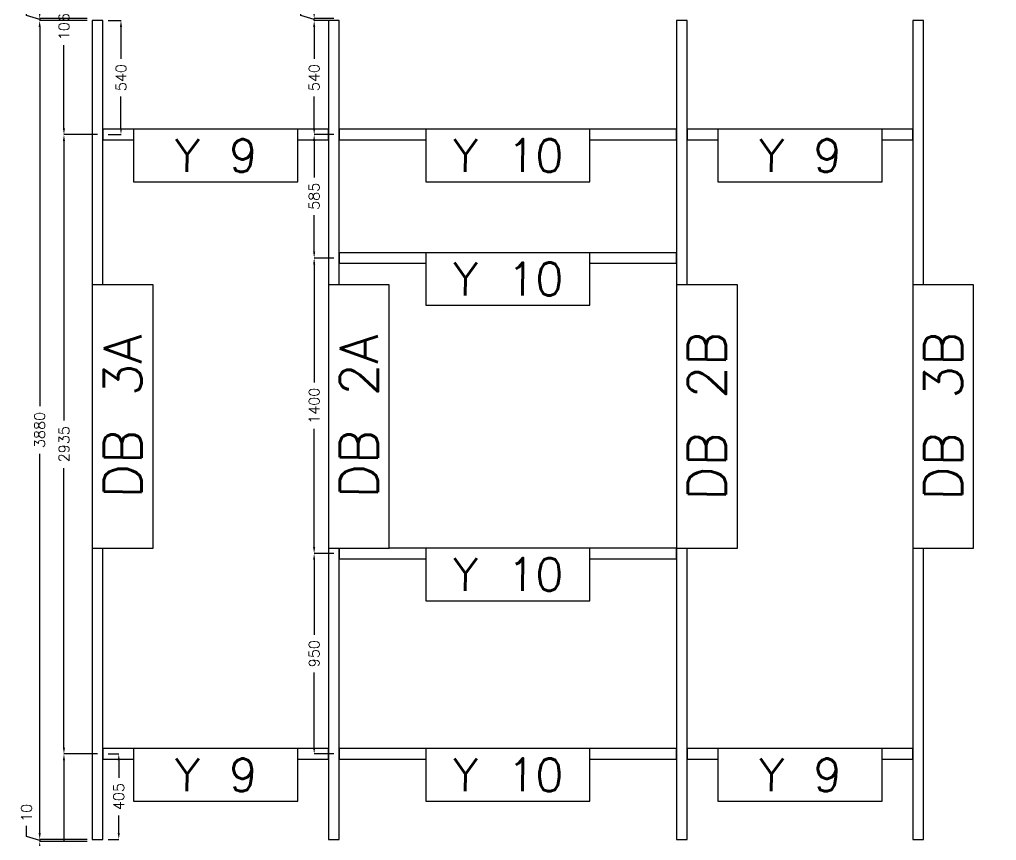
# Model space of a CAD drawing. Header units: millimetres. Extents: x -33420 to 34864, y -1491 to 37154.
# Drawn here: x -32675 to -28044, y 10271 to 14161 of the extents above; entities that cross this region are included whole.
import ezdxf

# ---------------------------------------------------------------- set-up
doc = ezdxf.new("R2010")
doc.units = ezdxf.units.MM
doc.layers.add('- ÖLÇÜ', color=7, linetype='Continuous', lineweight=9)
for name, color, linetype in [('--- KODLAMA', 7, 'Continuous'), ('--- PROF. DÜŞEY', 7, 'Continuous'), ('--- PROF. YATAY', 7, 'Continuous')]:
    doc.layers.add(name, color=color, linetype=linetype)
doc.styles.add('RomanS', font='romans.shx')
doc.styles.add('STL', font='txt.shx', dxfattribs={"oblique": 1})
doc.dimstyles.new('KOMP-ÖLÇÜ', dxfattribs={"dimtxt": 50, "dimasz": 30, "dimexe": 0.18, "dimexo": 25, "dimgap": 25, "dimtad": 0, "dimdec": 0, "dimzin": 0, "dimdsep": 46, "dimtxsty": 'RomanS', "dimcen": 0.09, "dimclrt": 256, "dimadec": 0, "dimazin": 0, "dimtfac": 1, "dimtdec": 0, "dimtofl": 0, "dimtmove": 0, "dimatfit": 3, "dimfxl": 1, "dimtolj": 1, "dimtzin": 0, "dimarcsym": 0})

# ---------------------------------------------------------------- blocks, each defined once
blk = doc.blocks.new('*D65')
at = {"layer": '- ÖLÇÜ', "color": 0, "linetype": 'Continuous', "lineweight": -2, "transparency": 16777216}
for p, q in [((-32305.2, 10681.2), (-32464.8, 10681.2)), ((-32464.6, 10651.2), (-32464.6, 10265.7)), ((-32464.6, 9661.1), (-32464.6, 10046.6)), ((-32305.2, 9631.1), (-32464.8, 9631.1))]:
    blk.add_line(p, q, dxfattribs=at)
at = {"layer": '- ÖLÇÜ', "color": 0, "linetype": 'Continuous', "transparency": 16777216}
for points in [[(-32469.6, 10651.2), (-32459.6, 10651.2), (-32464.6, 10681.2)], [(-32469.6, 9661.1), (-32459.6, 9661.1), (-32464.6, 9631.1)]]:
    blk.add_solid(points, dxfattribs=at)
at = {"layer": 'Defpoints', "color": 0, "linetype": 'Continuous', "transparency": 16777216}
for p in [(-32464.6, 10681.2), (-32280.2, 10681.2), (-32280.2, 9631.1)]:
    blk.add_point(p, dxfattribs=at)
at = {"layer": '- ÖLÇÜ', "linetype": 'Continuous', "transparency": 16777216, "insert": (-32464.6, 10156.2), "char_height": 50, "attachment_point": 5, "rotation": 90, "style": 'RomanS'}
blk.add_mtext('\\A1;1050', dxfattribs=at)
blk = doc.blocks.new('*D66')
at = {"layer": '- ÖLÇÜ', "color": 0, "linetype": 'Continuous', "lineweight": -2, "transparency": 16777216}
for p, q in [((-32305.2, 13616.1), (-32464.8, 13616.1)), ((-32464.6, 13586.1), (-32464.6, 12261.8)), ((-32464.6, 10711.2), (-32464.6, 12035.6)), ((-32305.2, 10681.2), (-32464.8, 10681.2))]:
    blk.add_line(p, q, dxfattribs=at)
at = {"layer": '- ÖLÇÜ', "color": 0, "linetype": 'Continuous', "transparency": 16777216}
for points in [[(-32469.6, 13586.1), (-32459.6, 13586.1), (-32464.6, 13616.1)], [(-32469.6, 10711.2), (-32459.6, 10711.2), (-32464.6, 10681.2)]]:
    blk.add_solid(points, dxfattribs=at)
at = {"layer": 'Defpoints', "color": 0, "linetype": 'Continuous', "transparency": 16777216}
for p in [(-32464.6, 13616.1), (-32280.2, 13616.1), (-32280.2, 10681.2)]:
    blk.add_point(p, dxfattribs=at)
at = {"layer": '- ÖLÇÜ', "linetype": 'Continuous', "transparency": 16777216, "insert": (-32464.6, 12148.7), "char_height": 50, "attachment_point": 5, "rotation": 90, "style": 'RomanS'}
blk.add_mtext('\\A1;2935', dxfattribs=at)
blk = doc.blocks.new('*D67')
at = {"layer": '- ÖLÇÜ', "color": 0, "linetype": 'Continuous', "lineweight": -2, "transparency": 16777216}
for p, q in [((-32305.2, 14681.2), (-32464.8, 14681.2)), ((-32464.6, 14651.2), (-32464.6, 14258.2)), ((-32464.6, 13646.1), (-32464.6, 14039.1)), ((-32305.2, 13616.1), (-32464.8, 13616.1))]:
    blk.add_line(p, q, dxfattribs=at)
at = {"layer": '- ÖLÇÜ', "color": 0, "linetype": 'Continuous', "transparency": 16777216}
for points in [[(-32469.6, 14651.2), (-32459.6, 14651.2), (-32464.6, 14681.2)], [(-32469.6, 13646.1), (-32459.6, 13646.1), (-32464.6, 13616.1)]]:
    blk.add_solid(points, dxfattribs=at)
at = {"layer": 'Defpoints', "color": 0, "linetype": 'Continuous', "transparency": 16777216}
for p in [(-32464.6, 14681.2), (-32280.2, 14681.2), (-32280.2, 13616.1)]:
    blk.add_point(p, dxfattribs=at)
at = {"layer": '- ÖLÇÜ', "linetype": 'Continuous', "transparency": 16777216, "insert": (-32464.6, 14148.7), "char_height": 50, "attachment_point": 5, "rotation": 90, "style": 'RomanS'}
blk.add_mtext('\\A1;1065', dxfattribs=at)
blk = doc.blocks.new('*D266')
at = {"layer": '- ÖLÇÜ', "color": 0, "linetype": 'Continuous', "lineweight": -2, "transparency": 16777216}
for p, q in [((-32255.2, 10681.2), (-32204.5, 10681.2)), ((-32204.7, 10651.2), (-32204.7, 10568)), ((-32204.7, 10306.1), (-32204.7, 10389.4)), ((-32255.2, 10276.1), (-32204.5, 10276.1))]:
    blk.add_line(p, q, dxfattribs=at)
at = {"layer": '- ÖLÇÜ', "color": 0, "linetype": 'Continuous', "transparency": 16777216}
for points in [[(-32209.7, 10651.2), (-32199.7, 10651.2), (-32204.7, 10681.2)], [(-32209.7, 10306.1), (-32199.7, 10306.1), (-32204.7, 10276.1)]]:
    blk.add_solid(points, dxfattribs=at)
at = {"layer": 'Defpoints', "color": 0, "linetype": 'Continuous', "transparency": 16777216}
for p in [(-32280.2, 10681.2), (-32204.7, 10681.2), (-32280.2, 10276.1)]:
    blk.add_point(p, dxfattribs=at)
at = {"layer": '- ÖLÇÜ', "linetype": 'Continuous', "transparency": 16777216, "insert": (-32204.7, 10478.7), "char_height": 50, "attachment_point": 5, "rotation": 90, "style": 'RomanS'}
blk.add_mtext('\\A1;405', dxfattribs=at)
blk = doc.blocks.new('*D268')
at = {"layer": '- ÖLÇÜ', "color": 0, "linetype": 'Continuous', "lineweight": -2, "transparency": 16777216}
for p, q in [((-32255.2, 14156.1), (-32194, 14156.1)), ((-32194.2, 14126.1), (-32194.2, 13975.4)), ((-32194.2, 13646.1), (-32194.2, 13796.9)), ((-32255.2, 13616.1), (-32194, 13616.1))]:
    blk.add_line(p, q, dxfattribs=at)
at = {"layer": '- ÖLÇÜ', "color": 0, "linetype": 'Continuous', "transparency": 16777216}
for points in [[(-32199.2, 14126.1), (-32189.2, 14126.1), (-32194.2, 14156.1)], [(-32199.2, 13646.1), (-32189.2, 13646.1), (-32194.2, 13616.1)]]:
    blk.add_solid(points, dxfattribs=at)
at = {"layer": 'Defpoints', "color": 0, "linetype": 'Continuous', "transparency": 16777216}
for p in [(-32280.2, 14156.1), (-32280.2, 13616.1), (-32194.2, 13616.1)]:
    blk.add_point(p, dxfattribs=at)
at = {"layer": '- ÖLÇÜ', "linetype": 'Continuous', "transparency": 16777216, "insert": (-32194.2, 13886.1), "char_height": 50, "attachment_point": 5, "rotation": 90, "style": 'RomanS'}
blk.add_mtext('\\A1;540', dxfattribs=at)
blk = doc.blocks.new('*D270')
at = {"layer": '- ÖLÇÜ', "color": 0, "linetype": 'Continuous', "lineweight": -2, "transparency": 16777216}
for p, q in [((-32642.3, 14180), (-32642.3, 14230)), ((-32579.6, 14196.1), (-32579.6, 14226.1)), ((-32579.6, 14161.1), (-32642.3, 14180)), ((-32355.2, 14166.1), (-32579.8, 14166.1)), ((-32355.2, 14156.1), (-32579.8, 14156.1)), ((-32579.6, 14166.1), (-32579.6, 14156.1)), ((-32579.6, 14126.1), (-32579.6, 14096.1))]:
    blk.add_line(p, q, dxfattribs=at)
at = {"layer": '- ÖLÇÜ', "color": 0, "linetype": 'Continuous', "transparency": 16777216}
for points in [[(-32584.6, 14196.1), (-32574.6, 14196.1), (-32579.6, 14166.1)], [(-32584.6, 14126.1), (-32574.6, 14126.1), (-32579.6, 14156.1)]]:
    blk.add_solid(points, dxfattribs=at)
at = {"layer": 'Defpoints', "color": 0, "linetype": 'Continuous', "transparency": 16777216}
for p in [(-32579.6, 14156.1), (-32330.2, 14166.1), (-32330.2, 14156.1)]:
    blk.add_point(p, dxfattribs=at)
at = {"layer": '- ÖLÇÜ', "linetype": 'Continuous', "transparency": 16777216, "insert": (-32642.3, 14291.9), "char_height": 50, "attachment_point": 5, "rotation": 90, "style": 'RomanS'}
blk.add_mtext('\\A1;10', dxfattribs=at)
blk = doc.blocks.new('*D271')
at = {"layer": '- ÖLÇÜ', "color": 0, "linetype": 'Continuous', "lineweight": -2, "transparency": 16777216}
for p, q in [((-32355.2, 14156.1), (-32579.8, 14156.1)), ((-32579.6, 14126.1), (-32579.6, 12329.2)), ((-32579.6, 10306.1), (-32579.6, 12103.1)), ((-32355.2, 10276.1), (-32579.8, 10276.1))]:
    blk.add_line(p, q, dxfattribs=at)
at = {"layer": '- ÖLÇÜ', "color": 0, "linetype": 'Continuous', "transparency": 16777216}
for points in [[(-32584.6, 14126.1), (-32574.6, 14126.1), (-32579.6, 14156.1)], [(-32584.6, 10306.1), (-32574.6, 10306.1), (-32579.6, 10276.1)]]:
    blk.add_solid(points, dxfattribs=at)
at = {"layer": 'Defpoints', "color": 0, "linetype": 'Continuous', "transparency": 16777216}
for p in [(-32330.2, 14156.1), (-32579.6, 10276.1), (-32330.2, 10276.1)]:
    blk.add_point(p, dxfattribs=at)
at = {"layer": '- ÖLÇÜ', "linetype": 'Continuous', "transparency": 16777216, "insert": (-32579.6, 12216.1), "char_height": 50, "attachment_point": 5, "rotation": 90, "style": 'RomanS'}
blk.add_mtext('\\A1;3880', dxfattribs=at)
blk = doc.blocks.new('*D272')
at = {"layer": '- ÖLÇÜ', "color": 0, "linetype": 'Continuous', "lineweight": -2, "transparency": 16777216}
for p, q in [((-32642.3, 10290), (-32642.3, 10340)), ((-32579.6, 10306.1), (-32579.6, 10336.1)), ((-32579.6, 10271.1), (-32642.3, 10290)), ((-32355.2, 10276.1), (-32579.8, 10276.1)), ((-32355.2, 10266.1), (-32579.8, 10266.1)), ((-32579.6, 10276.1), (-32579.6, 10266.1)), ((-32579.6, 10236.1), (-32579.6, 10206.1))]:
    blk.add_line(p, q, dxfattribs=at)
at = {"layer": '- ÖLÇÜ', "color": 0, "linetype": 'Continuous', "transparency": 16777216}
for points in [[(-32584.6, 10306.1), (-32574.6, 10306.1), (-32579.6, 10276.1)], [(-32584.6, 10236.1), (-32574.6, 10236.1), (-32579.6, 10266.1)]]:
    blk.add_solid(points, dxfattribs=at)
at = {"layer": 'Defpoints', "color": 0, "linetype": 'Continuous', "transparency": 16777216}
for p in [(-32579.6, 10266.1), (-32330.2, 10276.1), (-32330.2, 10266.1)]:
    blk.add_point(p, dxfattribs=at)
at = {"layer": '- ÖLÇÜ', "linetype": 'Continuous', "transparency": 16777216, "insert": (-32642.3, 10401.9), "char_height": 50, "attachment_point": 5, "rotation": 90, "style": 'RomanS'}
blk.add_mtext('\\A1;10', dxfattribs=at)
blk = doc.blocks.new('*D274')
at = {"layer": '- ÖLÇÜ', "color": 0, "linetype": 'Continuous', "lineweight": -2, "transparency": 16777216}
for p, q in [((-31185.2, 11631.1), (-31278.5, 11631.1)), ((-31278.4, 11601.1), (-31278.4, 11245.5)), ((-31278.4, 10711.2), (-31278.4, 11066.9)), ((-31185.2, 10681.2), (-31278.5, 10681.2))]:
    blk.add_line(p, q, dxfattribs=at)
at = {"layer": '- ÖLÇÜ', "color": 0, "linetype": 'Continuous', "transparency": 16777216}
for points in [[(-31283.4, 11601.1), (-31273.4, 11601.1), (-31278.4, 11631.1)], [(-31283.4, 10711.2), (-31273.4, 10711.2), (-31278.4, 10681.2)]]:
    blk.add_solid(points, dxfattribs=at)
at = {"layer": 'Defpoints', "color": 0, "linetype": 'Continuous', "transparency": 16777216}
for p in [(-31278.4, 11631.1), (-31160.2, 11631.1), (-31160.2, 10681.2)]:
    blk.add_point(p, dxfattribs=at)
at = {"layer": '- ÖLÇÜ', "linetype": 'Continuous', "transparency": 16777216, "insert": (-31278.4, 11156.2), "char_height": 50, "attachment_point": 5, "rotation": 90, "style": 'RomanS'}
blk.add_mtext('\\A1;950', dxfattribs=at)
blk = doc.blocks.new('*D275')
at = {"layer": '- ÖLÇÜ', "color": 0, "linetype": 'Continuous', "lineweight": -2, "transparency": 16777216}
for p, q in [((-31185.2, 13031.1), (-31278.5, 13031.1)), ((-31278.4, 13001.1), (-31278.4, 12440.7)), ((-31278.4, 11661.1), (-31278.4, 12221.6)), ((-31185.2, 11631.1), (-31278.5, 11631.1))]:
    blk.add_line(p, q, dxfattribs=at)
at = {"layer": '- ÖLÇÜ', "color": 0, "linetype": 'Continuous', "transparency": 16777216}
for points in [[(-31283.4, 13001.1), (-31273.4, 13001.1), (-31278.4, 13031.1)], [(-31283.4, 11661.1), (-31273.4, 11661.1), (-31278.4, 11631.1)]]:
    blk.add_solid(points, dxfattribs=at)
at = {"layer": 'Defpoints', "color": 0, "linetype": 'Continuous', "transparency": 16777216}
for p in [(-31278.4, 13031.1), (-31160.2, 13031.1), (-31160.2, 11631.1)]:
    blk.add_point(p, dxfattribs=at)
at = {"layer": '- ÖLÇÜ', "linetype": 'Continuous', "transparency": 16777216, "insert": (-31278.4, 12331.1), "char_height": 50, "attachment_point": 5, "rotation": 90, "style": 'RomanS'}
blk.add_mtext('\\A1;1400', dxfattribs=at)
blk = doc.blocks.new('*D276')
at = {"layer": '- ÖLÇÜ', "color": 0, "linetype": 'Continuous', "lineweight": -2, "transparency": 16777216}
for p, q in [((-31185.2, 13616.1), (-31278.5, 13616.1)), ((-31278.4, 13586.1), (-31278.4, 13412.9)), ((-31278.4, 13061.1), (-31278.4, 13234.4)), ((-31185.2, 13031.1), (-31278.5, 13031.1))]:
    blk.add_line(p, q, dxfattribs=at)
at = {"layer": '- ÖLÇÜ', "color": 0, "linetype": 'Continuous', "transparency": 16777216}
for points in [[(-31283.4, 13586.1), (-31273.4, 13586.1), (-31278.4, 13616.1)], [(-31283.4, 13061.1), (-31273.4, 13061.1), (-31278.4, 13031.1)]]:
    blk.add_solid(points, dxfattribs=at)
at = {"layer": 'Defpoints', "color": 0, "linetype": 'Continuous', "transparency": 16777216}
for p in [(-31278.4, 13616.1), (-31160.2, 13616.1), (-31160.2, 13031.1)]:
    blk.add_point(p, dxfattribs=at)
at = {"layer": '- ÖLÇÜ', "linetype": 'Continuous', "transparency": 16777216, "insert": (-31278.4, 13323.6), "char_height": 50, "attachment_point": 5, "rotation": 90, "style": 'RomanS'}
blk.add_mtext('\\A1;585', dxfattribs=at)
blk = doc.blocks.new('*D277')
at = {"layer": '- ÖLÇÜ', "color": 0, "linetype": 'Continuous', "lineweight": -2, "transparency": 16777216}
for p, q in [((-31185.2, 14156.1), (-31278.5, 14156.1)), ((-31278.4, 14126.1), (-31278.4, 13975.4)), ((-31278.4, 13646.1), (-31278.4, 13796.9)), ((-31185.2, 13616.1), (-31278.5, 13616.1))]:
    blk.add_line(p, q, dxfattribs=at)
at = {"layer": '- ÖLÇÜ', "color": 0, "linetype": 'Continuous', "transparency": 16777216}
for points in [[(-31283.4, 14126.1), (-31273.4, 14126.1), (-31278.4, 14156.1)], [(-31283.4, 13646.1), (-31273.4, 13646.1), (-31278.4, 13616.1)]]:
    blk.add_solid(points, dxfattribs=at)
at = {"layer": 'Defpoints', "color": 0, "linetype": 'Continuous', "transparency": 16777216}
for p in [(-31278.4, 14156.1), (-31160.2, 14156.1), (-31160.2, 13616.1)]:
    blk.add_point(p, dxfattribs=at)
at = {"layer": '- ÖLÇÜ', "linetype": 'Continuous', "transparency": 16777216, "insert": (-31278.4, 13886.1), "char_height": 50, "attachment_point": 5, "rotation": 90, "style": 'RomanS'}
blk.add_mtext('\\A1;540', dxfattribs=at)
blk = doc.blocks.new('*D278')
at = {"layer": '- ÖLÇÜ', "color": 0, "linetype": 'Continuous', "lineweight": -2, "transparency": 16777216}
for p, q in [((-31341, 14180), (-31341, 14230)), ((-31278.4, 14196.1), (-31278.4, 14226.1)), ((-31278.4, 14161.1), (-31341, 14180)), ((-31185.2, 14166.1), (-31278.5, 14166.1)), ((-31185.2, 14156.1), (-31278.5, 14156.1)), ((-31278.4, 14156.1), (-31278.4, 14166.1)), ((-31278.4, 14126.1), (-31278.4, 14096.1))]:
    blk.add_line(p, q, dxfattribs=at)
at = {"layer": '- ÖLÇÜ', "color": 0, "linetype": 'Continuous', "transparency": 16777216}
for points in [[(-31283.4, 14196.1), (-31273.4, 14196.1), (-31278.4, 14166.1)], [(-31283.4, 14126.1), (-31273.4, 14126.1), (-31278.4, 14156.1)]]:
    blk.add_solid(points, dxfattribs=at)
at = {"layer": 'Defpoints', "color": 0, "linetype": 'Continuous', "transparency": 16777216}
for p in [(-31278.4, 14166.1), (-31160.2, 14166.1), (-31160.2, 14156.1)]:
    blk.add_point(p, dxfattribs=at)
at = {"layer": '- ÖLÇÜ', "linetype": 'Continuous', "transparency": 16777216, "insert": (-31341, 14291.9), "char_height": 50, "attachment_point": 5, "rotation": 90, "style": 'RomanS'}
blk.add_mtext('\\A1;10', dxfattribs=at)
blk = doc.blocks.new('*D293')
at = {"layer": '- ÖLÇÜ', "color": 0, "linetype": 'Continuous', "lineweight": -2, "transparency": 16777216}
for p, q in [((-28365.2, 18046.1), (-27858.6, 18046.1)), ((-27858.7, 18016.1), (-27858.7, 12349.5)), ((-27858.7, 6416.1), (-27858.7, 12082.8)), ((-28365.2, 6386.1), (-27858.6, 6386.1))]:
    blk.add_line(p, q, dxfattribs=at)
at = {"layer": '- ÖLÇÜ', "color": 0, "linetype": 'Continuous', "transparency": 16777216}
for points in [[(-27863.7, 18016.1), (-27853.7, 18016.1), (-27858.7, 18046.1)], [(-27863.7, 6416.1), (-27853.7, 6416.1), (-27858.7, 6386.1)]]:
    blk.add_solid(points, dxfattribs=at)
at = {"layer": 'Defpoints', "color": 0, "linetype": 'Continuous', "transparency": 16777216}
for p in [(-28390.2, 18046.1), (-28390.2, 6386.1), (-27858.7, 6386.1)]:
    blk.add_point(p, dxfattribs=at)
at = {"layer": '- ÖLÇÜ', "linetype": 'Continuous', "transparency": 16777216, "insert": (-27858.7, 12216.1), "char_height": 50, "attachment_point": 5, "rotation": 90, "style": 'RomanS'}
blk.add_mtext('\\A1;11660', dxfattribs=at)
blk = doc.blocks.new('*D294')
at = {"layer": '- ÖLÇÜ', "color": 0, "linetype": 'Continuous', "lineweight": -2, "transparency": 16777216}
for p, q in [((-28415.2, 17641.1), (-27958.6, 17641.1)), ((-27958.7, 17611.1), (-27958.7, 12289.5)), ((-27958.7, 6701.2), (-27958.7, 12022.8)), ((-28415.2, 6671.2), (-27958.6, 6671.2))]:
    blk.add_line(p, q, dxfattribs=at)
at = {"layer": '- ÖLÇÜ', "color": 0, "linetype": 'Continuous', "transparency": 16777216}
for points in [[(-27963.7, 17611.1), (-27953.7, 17611.1), (-27958.7, 17641.1)], [(-27963.7, 6701.2), (-27953.7, 6701.2), (-27958.7, 6671.2)]]:
    blk.add_solid(points, dxfattribs=at)
at = {"layer": 'Defpoints', "color": 0, "linetype": 'Continuous', "transparency": 16777216}
for p in [(-28440.2, 17641.1), (-27958.7, 17641.1), (-28440.2, 6671.2)]:
    blk.add_point(p, dxfattribs=at)
at = {"layer": '- ÖLÇÜ', "linetype": 'Continuous', "transparency": 16777216, "insert": (-27958.7, 12156.2), "char_height": 50, "attachment_point": 5, "rotation": 90, "style": 'RomanS'}
blk.add_mtext('\\A1;10970', dxfattribs=at)

msp = doc.modelspace()

# ---------------------------------------------------------------- linework, layer by layer
at = {"layer": '--- PROF. DÜŞEY', "linetype": 'Continuous'}
for points in [[(-32330.22, 10276.15), (-32280.22, 10276.15), (-32280.22, 14156.15), (-32330.22, 14156.15)], [(-31210.22, 10276.15), (-31160.22, 10276.15), (-31160.22, 14156.15), (-31210.22, 14156.15)], [(-29560.22, 10276.15), (-29510.22, 10276.15), (-29510.22, 14156.15), (-29560.22, 14156.15)], [(-28440.22, 10276.15), (-28390.22, 10276.15), (-28390.22, 14156.15), (-28440.22, 14156.15)]]:
    msp.add_lwpolyline(points, close=True, dxfattribs=at)
at = {"layer": '--- PROF. YATAY', "linetype": 'Continuous'}
for points in [[(-32280.22, 13591.15), (-31210.22, 13591.15), (-31210.22, 13641.15), (-32280.22, 13641.15)], [(-31160.22, 13591.15), (-29560.22, 13591.15), (-29560.22, 13641.15), (-31160.22, 13641.15)], [(-29510.22, 13591.15), (-28440.22, 13591.15), (-28440.22, 13641.15), (-29510.22, 13641.15)], [(-31160.22, 13006.15), (-29560.22, 13006.15), (-29560.22, 13056.15), (-31160.22, 13056.15)], [(-31160.22, 11606.15), (-29560.22, 11606.15), (-29560.22, 11656.15), (-31160.22, 11656.15)], [(-32280.22, 10656.2), (-31210.22, 10656.2), (-31210.22, 10706.2), (-32280.22, 10706.2)], [(-31160.22, 10656.2), (-29560.22, 10656.2), (-29560.22, 10706.2), (-31160.22, 10706.2)], [(-29510.22, 10656.2), (-28440.22, 10656.2), (-28440.22, 10706.2), (-29510.22, 10706.2)]]:
    msp.add_lwpolyline(points, close=True, dxfattribs=at)

# ---------------------------------------------------------------- dimensions: what is measured, and where the dimension line sits
at = {"layer": '- ÖLÇÜ', "linetype": 'Continuous'}
for base, p1, p2, picture, middle in [((-32464.62, 14681.2), (-32280.22, 13616.15), (-32280.22, 14681.2), '*D67', (-32464.62, 14148.67)), ((-32579.61, 14156.15), (-32330.22, 14166.15), (-32330.22, 14156.15), '*D270', (-32642.29, 14254.95)), ((-31278.36, 14166.15), (-31160.22, 14156.15), (-31160.22, 14166.15), '*D278', (-31341.04, 14254.95)), ((-31278.36, 14156.15), (-31160.22, 13616.15), (-31160.22, 14156.15), '*D277', (-31278.36, 13886.15)), ((-32464.62, 13616.15), (-32280.22, 10681.2), (-32280.22, 13616.15), '*D66', (-32464.62, 12148.67)), ((-31278.36, 13616.15), (-31160.22, 13031.15), (-31160.22, 13616.15), '*D276', (-31278.36, 13323.65)), ((-32464.62, 10681.2), (-32280.22, 9631.15), (-32280.22, 10681.2), '*D65', (-32464.62, 10156.17)), ((-32579.61, 10266.15), (-32330.22, 10276.15), (-32330.22, 10266.15), '*D272', (-32642.29, 10364.95))]:
    dim = msp.add_linear_dim(base=base, p1=p1, p2=p2, angle=270, dimstyle='KOMP-ÖLÇÜ', override={"dimtmove": 1}, dxfattribs=at)
    dim.commit()
    dim.dimension.update_dxf_attribs({"geometry": picture, "text_midpoint": middle})
for p1, p2, distance, picture, middle in [((-32280.22, 14156.15), (-32280.22, 13616.15), 86.05, '*D268', (-32194.18, 13886.15)), ((-32280.22, 10276.15), (-32280.22, 10681.2), -75.55, '*D266', (-32204.67, 10478.67))]:
    dim = msp.add_aligned_dim(p1=p1, p2=p2, distance=distance, dimstyle='KOMP-ÖLÇÜ', dxfattribs=at)
    dim.commit()
    dim.dimension.update_dxf_attribs({"geometry": picture, "text_midpoint": middle})

# ---------------------------------------------------------------- next in the draw order: texts
at = {"layer": '--- KODLAMA', "linetype": 'Continuous', "char_height": 155.482, "width": 685.4428, "attachment_point": 5, "style": 'STL', "bg_fill": 3, "box_fill_scale": 1.3, "bg_fill_color": 256, "bg_fill_transparency": 0}
for s, insert in [('Y 9', (-31745.38, 13516.76)), ('Y 10', (-30360.38, 13516.76)), ('Y 9', (-28975.38, 13516.76)), ('Y 10', (-30360.38, 12931.76)), ('Y 10', (-30360.38, 11531.76)), ('Y 9', (-31745.38, 10581.81)), ('Y 10', (-30360.38, 10581.81)), ('Y 9', (-28975.38, 10581.81))]:
    msp.add_mtext(s, dxfattribs=dict(at, insert=insert))
at = {"layer": '--- KODLAMA', "linetype": 'Continuous', "char_height": 180, "width": 1146, "attachment_point": 5, "rotation": 90, "style": 'STL', "bg_fill": 3, "box_fill_scale": 1.3, "bg_fill_color": 256, "bg_fill_transparency": 0}
for s, insert in [('DB 3A', (-32186.22, 12280.2)), ('DB 2A', (-31066.22, 12280.2)), ('DB 2B', (-29416.22, 12280.2)), ('DB 3B', (-28296.22, 12280.2))]:
    msp.add_mtext(s, dxfattribs=dict(at, insert=insert))

# ---------------------------------------------------------------- next in the draw order: linework, layer by layer
at = {"layer": '--- KODLAMA', "linetype": 'Continuous'}
for points in [[(-32134.23, 13392.37), (-31356.22, 13392.37), (-31356.22, 13641.15), (-32134.23, 13641.15)], [(-30749.23, 13392.37), (-29971.22, 13392.37), (-29971.22, 13641.15), (-30749.23, 13641.15)], [(-29364.23, 13392.37), (-28586.22, 13392.37), (-28586.22, 13641.15), (-29364.23, 13641.15)], [(-30749.23, 12807.37), (-29971.22, 12807.37), (-29971.22, 13056.15), (-30749.23, 13056.15)], [(-32042.22, 11656.2), (-32042.22, 12904.2), (-32330.22, 12904.2), (-32330.22, 11656.2)], [(-30922.22, 11656.2), (-30922.22, 12904.2), (-31210.22, 12904.2), (-31210.22, 11656.2)], [(-29272.22, 11656.2), (-29272.22, 12904.2), (-29560.22, 12904.2), (-29560.22, 11656.2)], [(-28152.22, 11656.2), (-28152.22, 12904.2), (-28440.22, 12904.2), (-28440.22, 11656.2)], [(-30749.23, 11407.37), (-29971.22, 11407.37), (-29971.22, 11656.15), (-30749.23, 11656.15)], [(-32134.23, 10457.43), (-31356.22, 10457.43), (-31356.22, 10706.2), (-32134.23, 10706.2)], [(-30749.23, 10457.43), (-29971.22, 10457.43), (-29971.22, 10706.2), (-30749.23, 10706.2)], [(-29364.23, 10457.43), (-28586.22, 10457.43), (-28586.22, 10706.2), (-29364.23, 10706.2)]]:
    msp.add_lwpolyline(points, close=True, dxfattribs=at)

# ---------------------------------------------------------------- next in the draw order: dimensions: what is measured, and where the dimension line sits
at = {"layer": '- ÖLÇÜ', "linetype": 'Continuous'}
for p1, p2, distance, picture, middle in [((-28390.22, 18046.15), (-28390.22, 6386.15), 531.48, '*D293', (-27858.74, 12216.15)), ((-28440.22, 6671.2), (-28440.22, 17641.15), -481.48, '*D294', (-27958.74, 12156.17)), ((-31160.22, 10681.2), (-31160.22, 11631.15), 118.14, '*D274', (-31278.36, 11156.17))]:
    dim = msp.add_aligned_dim(p1=p1, p2=p2, distance=distance, dimstyle='KOMP-ÖLÇÜ', dxfattribs=at)
    dim.commit()
    dim.dimension.update_dxf_attribs({"geometry": picture, "text_midpoint": middle})
for base, p1, p2, picture, middle in [((-32579.61, 10276.15), (-32330.22, 14156.15), (-32330.22, 10276.15), '*D271', (-32579.61, 12216.15)), ((-31278.36, 13031.15), (-31160.22, 11631.15), (-31160.22, 13031.15), '*D275', (-31278.36, 12331.15))]:
    dim = msp.add_linear_dim(base=base, p1=p1, p2=p2, angle=270, dimstyle='KOMP-ÖLÇÜ', override={"dimtmove": 1}, dxfattribs=at)
    dim.commit()
    dim.dimension.update_dxf_attribs({"geometry": picture, "text_midpoint": middle})

doc.saveas('drawing.dxf')
